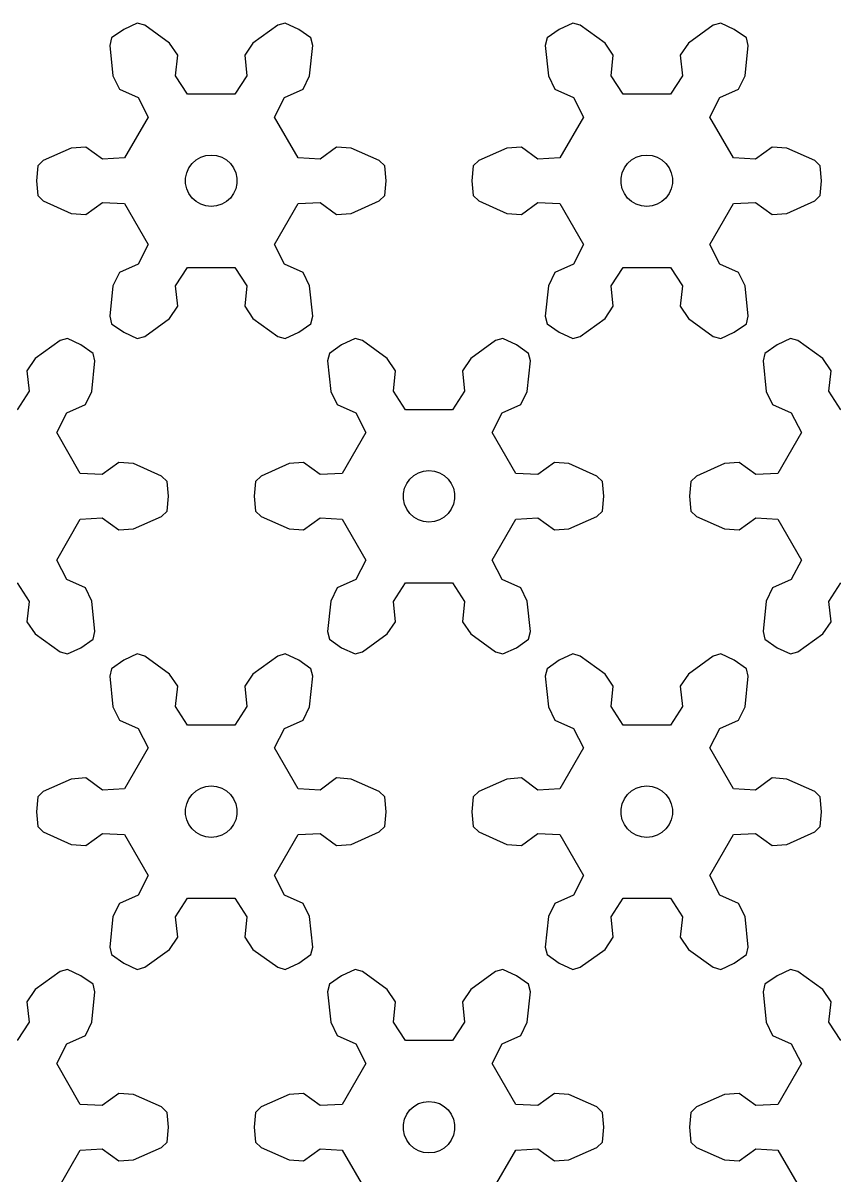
# Model space of a CAD drawing. Extents: x 0 to 198, y 0 to 239.
# Drawn here: x 100.7 to 148, y 171.7 to 238.9 of the extents above; entities that cross this region are included whole.
import ezdxf

# ---------------------------------------------------------------- set-up
doc = ezdxf.new("R2010")
doc.units = 0

msp = doc.modelspace()

# ---------------------------------------------------------------- linework, layer by layer
for p, q in [((106.58, 238.507), (105.871, 238.01)), ((107.366, 238.873), (106.58, 238.507)), ((107.8, 238.749), (107.366, 238.873)), ((109.245, 237.701), (107.8, 238.749)), ((115.547, 238.749), (114.101, 237.701)), ((115.981, 238.873), (115.547, 238.749)), ((116.766, 238.507), (115.981, 238.873)), ((117.476, 238.01), (116.766, 238.507)), ((131.952, 238.507), (131.242, 238.01)), ((132.737, 238.873), (131.952, 238.507)), ((133.171, 238.749), (132.737, 238.873)), ((134.617, 237.701), (133.171, 238.749)), ((140.919, 238.749), (139.473, 237.701)), ((141.353, 238.873), (140.919, 238.749)), ((142.138, 238.507), (141.353, 238.873)), ((142.848, 238.01), (142.138, 238.507)), ((105.871, 238.01), (105.761, 237.572)), ((117.586, 237.572), (117.476, 238.01)), ((131.242, 238.01), (131.133, 237.572)), ((142.957, 237.572), (142.848, 238.01)), ((105.761, 237.572), (105.946, 235.796)), ((109.723, 236.994), (109.245, 237.701)), ((114.101, 237.701), (113.623, 236.994)), ((117.401, 235.796), (117.586, 237.572)), ((131.133, 237.572), (131.318, 235.796)), ((135.095, 236.994), (134.617, 237.701)), ((139.473, 237.701), (138.995, 236.994)), ((142.772, 235.796), (142.957, 237.572)), ((109.599, 235.807), (109.723, 236.994)), ((113.623, 236.994), (113.747, 235.807)), ((134.971, 235.807), (135.095, 236.994)), ((138.995, 236.994), (139.119, 235.807)), ((105.946, 235.796), (106.319, 235.029)), ((110.298, 234.729), (109.599, 235.807)), ((113.747, 235.807), (113.049, 234.729)), ((117.027, 235.029), (117.401, 235.796)), ((131.318, 235.796), (131.691, 235.029)), ((135.669, 234.729), (134.971, 235.807)), ((139.119, 235.807), (138.421, 234.729)), ((142.399, 235.029), (142.772, 235.796)), ((106.319, 235.029), (107.409, 234.543)), ((115.938, 234.543), (117.027, 235.029)), ((131.691, 235.029), (132.781, 234.543)), ((141.309, 234.543), (142.399, 235.029)), ((107.409, 234.543), (107.994, 233.399)), ((113.049, 234.729), (110.298, 234.729)), ((115.353, 233.399), (115.938, 234.543)), ((132.781, 234.543), (133.366, 233.399)), ((138.421, 234.729), (135.669, 234.729)), ((140.725, 233.399), (141.309, 234.543)), ((107.994, 233.399), (106.618, 231.016)), ((116.728, 231.016), (115.353, 233.399)), ((133.366, 233.399), (131.99, 231.016)), ((142.1, 231.016), (140.725, 233.399)), ((103.518, 231.591), (101.887, 230.863)), ((104.369, 231.651), (103.518, 231.591)), ((105.335, 230.951), (104.369, 231.651)), ((106.618, 231.016), (105.335, 230.951)), ((110.792, 230.899), (111.063, 231.056)), ((111.063, 231.056), (111.361, 231.153)), ((111.361, 231.153), (111.673, 231.186)), ((111.673, 231.186), (111.985, 231.153)), ((111.985, 231.153), (112.283, 231.056)), ((112.283, 231.056), (112.555, 230.899)), ((118.011, 230.951), (116.728, 231.016)), ((118.978, 231.651), (118.011, 230.951)), ((119.829, 231.591), (118.978, 231.651)), ((121.459, 230.863), (119.829, 231.591)), ((128.89, 231.591), (127.259, 230.863)), ((129.741, 231.651), (128.89, 231.591)), ((130.707, 230.951), (129.741, 231.651)), ((131.99, 231.016), (130.707, 230.951)), ((136.163, 230.899), (136.435, 231.056)), ((136.435, 231.056), (136.733, 231.153)), ((136.733, 231.153), (137.045, 231.186)), ((137.045, 231.186), (137.357, 231.153)), ((137.357, 231.153), (137.655, 231.056)), ((137.655, 231.056), (137.927, 230.899)), ((143.383, 230.951), (142.1, 231.016)), ((144.35, 231.651), (143.383, 230.951)), ((145.2, 231.591), (144.35, 231.651)), ((146.831, 230.863), (145.2, 231.591)), ((101.563, 230.549), (101.487, 229.686)), ((101.887, 230.863), (101.563, 230.549)), ((110.247, 230.149), (110.374, 230.436)), ((110.374, 230.436), (110.559, 230.69)), ((110.559, 230.69), (110.792, 230.899)), ((112.555, 230.899), (112.788, 230.69)), ((112.788, 230.69), (112.972, 230.436)), ((112.972, 230.436), (113.1, 230.149)), ((121.784, 230.549), (121.459, 230.863)), ((121.859, 229.686), (121.784, 230.549)), ((126.935, 230.549), (126.859, 229.686)), ((127.259, 230.863), (126.935, 230.549)), ((135.618, 230.149), (135.746, 230.436)), ((135.746, 230.436), (135.93, 230.69)), ((135.93, 230.69), (136.163, 230.899)), ((137.927, 230.899), (138.16, 230.69)), ((138.16, 230.69), (138.344, 230.436)), ((138.344, 230.436), (138.472, 230.149)), ((147.155, 230.549), (146.831, 230.863)), ((147.231, 229.686), (147.155, 230.549)), ((101.487, 229.686), (101.563, 228.823)), ((110.181, 229.843), (110.247, 230.149)), ((110.181, 229.529), (110.181, 229.843)), ((113.1, 230.149), (113.165, 229.843)), ((113.165, 229.843), (113.165, 229.529)), ((121.784, 228.823), (121.859, 229.686)), ((126.859, 229.686), (126.935, 228.823)), ((135.553, 229.843), (135.618, 230.149)), ((135.553, 229.529), (135.553, 229.843)), ((138.472, 230.149), (138.537, 229.843)), ((138.537, 229.843), (138.537, 229.529)), ((147.155, 228.823), (147.231, 229.686)), ((110.247, 229.222), (110.181, 229.529)), ((110.374, 228.936), (110.247, 229.222)), ((113.1, 229.222), (112.972, 228.936)), ((113.165, 229.529), (113.1, 229.222)), ((135.618, 229.222), (135.553, 229.529)), ((135.746, 228.936), (135.618, 229.222)), ((138.472, 229.222), (138.344, 228.936)), ((138.537, 229.529), (138.472, 229.222)), ((101.563, 228.823), (101.887, 228.509)), ((101.887, 228.509), (103.518, 227.781)), ((104.369, 227.721), (105.335, 228.421)), ((105.335, 228.421), (106.618, 228.356)), ((106.618, 228.356), (107.994, 225.973)), ((110.559, 228.682), (110.374, 228.936)), ((110.792, 228.472), (110.559, 228.682)), ((111.063, 228.316), (110.792, 228.472)), ((111.361, 228.219), (111.063, 228.316)), ((112.283, 228.316), (111.985, 228.219)), ((112.555, 228.472), (112.283, 228.316)), ((112.788, 228.682), (112.555, 228.472)), ((112.972, 228.936), (112.788, 228.682)), ((115.353, 225.973), (116.728, 228.356)), ((116.728, 228.356), (118.011, 228.421)), ((118.011, 228.421), (118.978, 227.721)), ((119.829, 227.781), (121.459, 228.509)), ((121.459, 228.509), (121.784, 228.823)), ((126.935, 228.823), (127.259, 228.509)), ((127.259, 228.509), (128.89, 227.781)), ((129.741, 227.721), (130.707, 228.421)), ((130.707, 228.421), (131.99, 228.356)), ((131.99, 228.356), (133.366, 225.973)), ((135.93, 228.682), (135.746, 228.936)), ((136.163, 228.472), (135.93, 228.682)), ((136.435, 228.316), (136.163, 228.472)), ((136.733, 228.219), (136.435, 228.316)), ((137.655, 228.316), (137.357, 228.219)), ((137.927, 228.472), (137.655, 228.316)), ((138.16, 228.682), (137.927, 228.472)), ((138.344, 228.936), (138.16, 228.682)), ((140.725, 225.973), (142.1, 228.356)), ((142.1, 228.356), (143.383, 228.421)), ((143.383, 228.421), (144.35, 227.721)), ((145.2, 227.781), (146.831, 228.509)), ((146.831, 228.509), (147.155, 228.823)), ((103.518, 227.781), (104.369, 227.721)), ((111.673, 228.186), (111.361, 228.219)), ((111.985, 228.219), (111.673, 228.186)), ((118.978, 227.721), (119.829, 227.781)), ((128.89, 227.781), (129.741, 227.721)), ((137.045, 228.186), (136.733, 228.219)), ((137.357, 228.219), (137.045, 228.186)), ((144.35, 227.721), (145.2, 227.781)), ((107.994, 225.973), (107.409, 224.829)), ((115.938, 224.829), (115.353, 225.973)), ((133.366, 225.973), (132.781, 224.829)), ((141.309, 224.829), (140.725, 225.973)), ((106.319, 224.343), (105.946, 223.576)), ((107.409, 224.829), (106.319, 224.343)), ((109.599, 223.564), (110.298, 224.643)), ((110.298, 224.643), (113.049, 224.643)), ((113.049, 224.643), (113.747, 223.564)), ((117.027, 224.343), (115.938, 224.829)), ((117.401, 223.576), (117.027, 224.343)), ((131.691, 224.343), (131.318, 223.576)), ((132.781, 224.829), (131.691, 224.343)), ((134.971, 223.564), (135.669, 224.643)), ((135.669, 224.643), (138.421, 224.643)), ((138.421, 224.643), (139.119, 223.564)), ((142.399, 224.343), (141.309, 224.829)), ((142.772, 223.576), (142.399, 224.343)), ((105.946, 223.576), (105.761, 221.799)), ((109.723, 222.377), (109.599, 223.564)), ((113.747, 223.564), (113.623, 222.377)), ((117.586, 221.799), (117.401, 223.576)), ((131.318, 223.576), (131.133, 221.799)), ((135.095, 222.377), (134.971, 223.564)), ((139.119, 223.564), (138.995, 222.377)), ((142.957, 221.799), (142.772, 223.576)), ((109.245, 221.671), (109.723, 222.377)), ((113.623, 222.377), (114.101, 221.671)), ((134.617, 221.671), (135.095, 222.377)), ((138.995, 222.377), (139.473, 221.671)), ((105.761, 221.799), (105.871, 221.362)), ((107.8, 220.622), (109.245, 221.671)), ((114.101, 221.671), (115.547, 220.622)), ((117.476, 221.362), (117.586, 221.799)), ((131.133, 221.799), (131.242, 221.362)), ((133.171, 220.622), (134.617, 221.671)), ((139.473, 221.671), (140.919, 220.622)), ((142.848, 221.362), (142.957, 221.799)), ((105.871, 221.362), (106.58, 220.865)), ((116.766, 220.865), (117.476, 221.362)), ((131.242, 221.362), (131.952, 220.865)), ((142.138, 220.865), (142.848, 221.362)), ((102.861, 220.374), (101.415, 219.326)), ((103.295, 220.498), (102.861, 220.374)), ((104.08, 220.132), (103.295, 220.498)), ((106.58, 220.865), (107.366, 220.498)), ((107.366, 220.498), (107.8, 220.622)), ((115.547, 220.622), (115.981, 220.498)), ((115.981, 220.498), (116.766, 220.865)), ((120.051, 220.498), (119.266, 220.132)), ((120.485, 220.374), (120.051, 220.498)), ((121.931, 219.326), (120.485, 220.374)), ((128.233, 220.374), (126.787, 219.326)), ((128.667, 220.498), (128.233, 220.374)), ((129.452, 220.132), (128.667, 220.498)), ((131.952, 220.865), (132.737, 220.498)), ((132.737, 220.498), (133.171, 220.622)), ((140.919, 220.622), (141.353, 220.498)), ((141.353, 220.498), (142.138, 220.865)), ((145.423, 220.498), (144.638, 220.132)), ((145.857, 220.374), (145.423, 220.498)), ((147.303, 219.326), (145.857, 220.374)), ((104.79, 219.635), (104.08, 220.132)), ((104.9, 219.197), (104.79, 219.635)), ((118.556, 219.635), (118.447, 219.197)), ((119.266, 220.132), (118.556, 219.635)), ((130.162, 219.635), (129.452, 220.132)), ((130.271, 219.197), (130.162, 219.635)), ((143.928, 219.635), (143.819, 219.197)), ((144.638, 220.132), (143.928, 219.635)), ((101.415, 219.326), (100.938, 218.62)), ((104.715, 217.421), (104.9, 219.197)), ((118.447, 219.197), (118.632, 217.421)), ((122.409, 218.62), (121.931, 219.326)), ((126.787, 219.326), (126.309, 218.62)), ((130.087, 217.421), (130.271, 219.197)), ((143.819, 219.197), (144.004, 217.421)), ((147.781, 218.62), (147.303, 219.326)), ((100.938, 218.62), (101.061, 217.432)), ((122.285, 217.432), (122.409, 218.62)), ((126.309, 218.62), (126.433, 217.432)), ((147.657, 217.432), (147.781, 218.62)), ((101.061, 217.432), (100.363, 216.354)), ((104.342, 216.654), (104.715, 217.421)), ((118.632, 217.421), (119.005, 216.654)), ((122.983, 216.354), (122.285, 217.432)), ((126.433, 217.432), (125.735, 216.354)), ((129.713, 216.654), (130.087, 217.421)), ((144.004, 217.421), (144.377, 216.654)), ((148.355, 216.354), (147.657, 217.432)), ((103.252, 216.168), (104.342, 216.654)), ((119.005, 216.654), (120.095, 216.168)), ((125.735, 216.354), (122.983, 216.354)), ((128.624, 216.168), (129.713, 216.654)), ((144.377, 216.654), (145.467, 216.168)), ((102.667, 215.024), (103.252, 216.168)), ((120.095, 216.168), (120.68, 215.024)), ((128.039, 215.024), (128.624, 216.168)), ((145.467, 216.168), (146.052, 215.024)), ((104.043, 212.641), (102.667, 215.024)), ((120.68, 215.024), (119.304, 212.641)), ((129.414, 212.641), (128.039, 215.024)), ((146.052, 215.024), (144.676, 212.641)), ((106.292, 213.276), (105.326, 212.576)), ((107.143, 213.216), (106.292, 213.276)), ((108.773, 212.488), (107.143, 213.216)), ((116.204, 213.216), (114.573, 212.488)), ((117.055, 213.276), (116.204, 213.216)), ((118.021, 212.576), (117.055, 213.276)), ((131.664, 213.276), (130.697, 212.576)), ((132.514, 213.216), (131.664, 213.276)), ((134.145, 212.488), (132.514, 213.216)), ((141.576, 213.216), (139.945, 212.488)), ((142.427, 213.276), (141.576, 213.216)), ((143.393, 212.576), (142.427, 213.276)), ((105.326, 212.576), (104.043, 212.641)), ((109.098, 212.174), (108.773, 212.488)), ((114.573, 212.488), (114.249, 212.174)), ((119.304, 212.641), (118.021, 212.576)), ((123.06, 212.061), (123.244, 212.315)), ((123.244, 212.315), (123.477, 212.525)), ((123.477, 212.525), (123.749, 212.681)), ((123.749, 212.681), (124.047, 212.778)), ((124.047, 212.778), (124.359, 212.811)), ((124.359, 212.811), (124.671, 212.778)), ((124.671, 212.778), (124.969, 212.681)), ((124.969, 212.681), (125.241, 212.525)), ((125.241, 212.525), (125.474, 212.315)), ((125.474, 212.315), (125.658, 212.061)), ((130.697, 212.576), (129.414, 212.641)), ((134.47, 212.174), (134.145, 212.488)), ((139.945, 212.488), (139.621, 212.174)), ((144.676, 212.641), (143.393, 212.576)), ((109.173, 211.311), (109.098, 212.174)), ((114.249, 212.174), (114.173, 211.311)), ((122.867, 211.468), (122.933, 211.775)), ((122.933, 211.775), (123.06, 212.061)), ((125.658, 212.061), (125.786, 211.775)), ((125.786, 211.775), (125.851, 211.468)), ((134.545, 211.311), (134.47, 212.174)), ((139.621, 212.174), (139.545, 211.311)), ((109.098, 210.448), (109.173, 211.311)), ((114.173, 211.311), (114.249, 210.448)), ((122.867, 211.154), (122.867, 211.468)), ((122.933, 210.847), (122.867, 211.154)), ((125.851, 211.154), (125.786, 210.847)), ((125.851, 211.468), (125.851, 211.154)), ((134.47, 210.448), (134.545, 211.311)), ((139.545, 211.311), (139.621, 210.448)), ((108.773, 210.134), (109.098, 210.448)), ((114.249, 210.448), (114.573, 210.134)), ((123.06, 210.561), (122.933, 210.847)), ((123.244, 210.307), (123.06, 210.561)), ((123.477, 210.097), (123.244, 210.307)), ((125.474, 210.307), (125.241, 210.097)), ((125.658, 210.561), (125.474, 210.307)), ((125.786, 210.847), (125.658, 210.561)), ((134.145, 210.134), (134.47, 210.448)), ((139.621, 210.448), (139.945, 210.134)), ((102.667, 207.598), (104.043, 209.981)), ((104.043, 209.981), (105.326, 210.046)), ((105.326, 210.046), (106.292, 209.346)), ((107.143, 209.406), (108.773, 210.134)), ((114.573, 210.134), (116.204, 209.406)), ((117.055, 209.346), (118.021, 210.046)), ((118.021, 210.046), (119.304, 209.981)), ((119.304, 209.981), (120.68, 207.598)), ((123.749, 209.941), (123.477, 210.097)), ((124.047, 209.844), (123.749, 209.941)), ((124.359, 209.811), (124.047, 209.844)), ((124.671, 209.844), (124.359, 209.811)), ((124.969, 209.941), (124.671, 209.844)), ((125.241, 210.097), (124.969, 209.941)), ((128.039, 207.598), (129.414, 209.981)), ((129.414, 209.981), (130.697, 210.046)), ((130.697, 210.046), (131.664, 209.346)), ((132.514, 209.406), (134.145, 210.134)), ((139.945, 210.134), (141.576, 209.406)), ((142.427, 209.346), (143.393, 210.046)), ((143.393, 210.046), (144.676, 209.981)), ((144.676, 209.981), (146.052, 207.598)), ((106.292, 209.346), (107.143, 209.406)), ((116.204, 209.406), (117.055, 209.346)), ((131.664, 209.346), (132.514, 209.406)), ((141.576, 209.406), (142.427, 209.346)), ((103.252, 206.454), (102.667, 207.598)), ((120.68, 207.598), (120.095, 206.454)), ((128.624, 206.454), (128.039, 207.598)), ((146.052, 207.598), (145.467, 206.454)), ((100.363, 206.268), (101.061, 205.19)), ((104.342, 205.968), (103.252, 206.454)), ((120.095, 206.454), (119.005, 205.968)), ((122.285, 205.19), (122.983, 206.268)), ((122.983, 206.268), (125.735, 206.268)), ((125.735, 206.268), (126.433, 205.19)), ((129.713, 205.968), (128.624, 206.454)), ((145.467, 206.454), (144.377, 205.968)), ((147.657, 205.19), (148.355, 206.268)), ((104.715, 205.201), (104.342, 205.968)), ((119.005, 205.968), (118.632, 205.201)), ((130.087, 205.201), (129.713, 205.968)), ((144.377, 205.968), (144.004, 205.201)), ((101.061, 205.19), (100.938, 204.002)), ((104.9, 203.425), (104.715, 205.201)), ((118.632, 205.201), (118.447, 203.425)), ((122.409, 204.002), (122.285, 205.19)), ((126.433, 205.19), (126.309, 204.002)), ((130.271, 203.425), (130.087, 205.201)), ((144.004, 205.201), (143.819, 203.425)), ((147.781, 204.002), (147.657, 205.19)), ((100.938, 204.002), (101.415, 203.296)), ((121.931, 203.296), (122.409, 204.002)), ((126.309, 204.002), (126.787, 203.296)), ((147.303, 203.296), (147.781, 204.002)), ((101.415, 203.296), (102.861, 202.248)), ((104.08, 202.49), (104.79, 202.987)), ((104.79, 202.987), (104.9, 203.425)), ((118.447, 203.425), (118.556, 202.987)), ((118.556, 202.987), (119.266, 202.49)), ((120.485, 202.248), (121.931, 203.296)), ((126.787, 203.296), (128.233, 202.248)), ((129.452, 202.49), (130.162, 202.987)), ((130.162, 202.987), (130.271, 203.425)), ((143.819, 203.425), (143.928, 202.987)), ((143.928, 202.987), (144.638, 202.49)), ((145.857, 202.248), (147.303, 203.296)), ((102.861, 202.248), (103.295, 202.124)), ((103.295, 202.124), (104.08, 202.49)), ((119.266, 202.49), (120.051, 202.124)), ((120.051, 202.124), (120.485, 202.248)), ((128.233, 202.248), (128.667, 202.124)), ((128.667, 202.124), (129.452, 202.49)), ((144.638, 202.49), (145.423, 202.124)), ((145.423, 202.124), (145.857, 202.248)), ((106.58, 201.757), (105.871, 201.26)), ((107.366, 202.124), (106.58, 201.757)), ((107.8, 202), (107.366, 202.124)), ((109.245, 200.951), (107.8, 202)), ((115.547, 202), (114.101, 200.951)), ((115.981, 202.124), (115.547, 202)), ((116.766, 201.757), (115.981, 202.124)), ((117.476, 201.26), (116.766, 201.757)), ((131.952, 201.757), (131.242, 201.26)), ((132.737, 202.124), (131.952, 201.757)), ((133.171, 202), (132.737, 202.124)), ((134.617, 200.951), (133.171, 202)), ((140.919, 202), (139.473, 200.951)), ((141.353, 202.124), (140.919, 202)), ((142.138, 201.757), (141.353, 202.124)), ((142.848, 201.26), (142.138, 201.757)), ((105.871, 201.26), (105.761, 200.823)), ((105.761, 200.823), (105.946, 199.046)), ((109.723, 200.245), (109.245, 200.951)), ((114.101, 200.951), (113.623, 200.245)), ((117.401, 199.046), (117.586, 200.823)), ((117.586, 200.823), (117.476, 201.26)), ((131.242, 201.26), (131.133, 200.823)), ((131.133, 200.823), (131.318, 199.046)), ((135.095, 200.245), (134.617, 200.951)), ((139.473, 200.951), (138.995, 200.245)), ((142.772, 199.046), (142.957, 200.823)), ((142.957, 200.823), (142.848, 201.26)), ((109.599, 199.058), (109.723, 200.245)), ((113.623, 200.245), (113.747, 199.058)), ((134.971, 199.058), (135.095, 200.245)), ((138.995, 200.245), (139.119, 199.058)), ((105.946, 199.046), (106.319, 198.279)), ((110.298, 197.979), (109.599, 199.058)), ((113.747, 199.058), (113.049, 197.979)), ((117.027, 198.279), (117.401, 199.046)), ((131.318, 199.046), (131.691, 198.279)), ((135.669, 197.979), (134.971, 199.058)), ((139.119, 199.058), (138.421, 197.979)), ((142.399, 198.279), (142.772, 199.046)), ((106.319, 198.279), (107.409, 197.793)), ((115.938, 197.793), (117.027, 198.279)), ((131.691, 198.279), (132.781, 197.793)), ((141.309, 197.793), (142.399, 198.279)), ((107.409, 197.793), (107.994, 196.649)), ((113.049, 197.979), (110.298, 197.979)), ((115.353, 196.649), (115.938, 197.793)), ((132.781, 197.793), (133.366, 196.649)), ((138.421, 197.979), (135.669, 197.979)), ((140.725, 196.649), (141.309, 197.793)), ((107.994, 196.649), (106.618, 194.266)), ((116.728, 194.266), (115.353, 196.649)), ((133.366, 196.649), (131.99, 194.266)), ((142.1, 194.266), (140.725, 196.649)), ((103.518, 194.841), (101.887, 194.113)), ((104.369, 194.901), (103.518, 194.841)), ((105.335, 194.201), (104.369, 194.901)), ((118.978, 194.901), (118.011, 194.201)), ((119.829, 194.841), (118.978, 194.901)), ((121.459, 194.113), (119.829, 194.841)), ((128.89, 194.841), (127.259, 194.113)), ((129.741, 194.901), (128.89, 194.841)), ((130.707, 194.201), (129.741, 194.901)), ((144.35, 194.901), (143.383, 194.201)), ((145.2, 194.841), (144.35, 194.901)), ((146.831, 194.113), (145.2, 194.841)), ((101.887, 194.113), (101.563, 193.799)), ((106.618, 194.266), (105.335, 194.201)), ((110.559, 193.94), (110.792, 194.15)), ((110.792, 194.15), (111.063, 194.306)), ((111.063, 194.306), (111.361, 194.403)), ((111.361, 194.403), (111.673, 194.436)), ((111.673, 194.436), (111.985, 194.403)), ((111.985, 194.403), (112.283, 194.306)), ((112.283, 194.306), (112.555, 194.15)), ((112.555, 194.15), (112.788, 193.94)), ((118.011, 194.201), (116.728, 194.266)), ((121.784, 193.799), (121.459, 194.113)), ((127.259, 194.113), (126.935, 193.799)), ((131.99, 194.266), (130.707, 194.201)), ((135.93, 193.94), (136.163, 194.15)), ((136.163, 194.15), (136.435, 194.306)), ((136.435, 194.306), (136.733, 194.403)), ((136.733, 194.403), (137.045, 194.436)), ((137.045, 194.436), (137.357, 194.403)), ((137.357, 194.403), (137.655, 194.306)), ((137.655, 194.306), (137.927, 194.15)), ((137.927, 194.15), (138.16, 193.94)), ((143.383, 194.201), (142.1, 194.266)), ((147.155, 193.799), (146.831, 194.113)), ((101.563, 193.799), (101.487, 192.936)), ((110.181, 193.093), (110.247, 193.4)), ((110.247, 193.4), (110.374, 193.686)), ((110.374, 193.686), (110.559, 193.94)), ((112.788, 193.94), (112.972, 193.686)), ((112.972, 193.686), (113.1, 193.4)), ((113.1, 193.4), (113.165, 193.093)), ((121.859, 192.936), (121.784, 193.799)), ((126.935, 193.799), (126.859, 192.936)), ((135.553, 193.093), (135.618, 193.4)), ((135.618, 193.4), (135.746, 193.686)), ((135.746, 193.686), (135.93, 193.94)), ((138.16, 193.94), (138.344, 193.686)), ((138.344, 193.686), (138.472, 193.4)), ((138.472, 193.4), (138.537, 193.093)), ((147.231, 192.936), (147.155, 193.799)), ((101.487, 192.936), (101.563, 192.073)), ((110.181, 192.779), (110.181, 193.093)), ((110.247, 192.473), (110.181, 192.779)), ((113.165, 192.779), (113.1, 192.473)), ((113.165, 193.093), (113.165, 192.779)), ((121.784, 192.073), (121.859, 192.936)), ((126.859, 192.936), (126.935, 192.073)), ((135.553, 192.779), (135.553, 193.093)), ((135.618, 192.473), (135.553, 192.779)), ((138.537, 192.779), (138.472, 192.473)), ((138.537, 193.093), (138.537, 192.779)), ((147.155, 192.073), (147.231, 192.936)), ((101.563, 192.073), (101.887, 191.759)), ((110.374, 192.186), (110.247, 192.473)), ((110.559, 191.932), (110.374, 192.186)), ((112.972, 192.186), (112.788, 191.932)), ((113.1, 192.473), (112.972, 192.186)), ((121.459, 191.759), (121.784, 192.073)), ((126.935, 192.073), (127.259, 191.759)), ((135.746, 192.186), (135.618, 192.473)), ((135.93, 191.932), (135.746, 192.186)), ((138.344, 192.186), (138.16, 191.932)), ((138.472, 192.473), (138.344, 192.186)), ((146.831, 191.759), (147.155, 192.073)), ((101.887, 191.759), (103.518, 191.031)), ((104.369, 190.971), (105.335, 191.671)), ((105.335, 191.671), (106.618, 191.606)), ((106.618, 191.606), (107.994, 189.223)), ((110.792, 191.723), (110.559, 191.932)), ((111.063, 191.566), (110.792, 191.723)), ((111.361, 191.469), (111.063, 191.566)), ((111.673, 191.436), (111.361, 191.469)), ((111.985, 191.469), (111.673, 191.436)), ((112.283, 191.566), (111.985, 191.469)), ((112.555, 191.723), (112.283, 191.566)), ((112.788, 191.932), (112.555, 191.723)), ((115.353, 189.223), (116.728, 191.606)), ((116.728, 191.606), (118.011, 191.671)), ((118.011, 191.671), (118.978, 190.971)), ((119.829, 191.031), (121.459, 191.759)), ((127.259, 191.759), (128.89, 191.031)), ((129.741, 190.971), (130.707, 191.671)), ((130.707, 191.671), (131.99, 191.606)), ((131.99, 191.606), (133.366, 189.223)), ((136.163, 191.723), (135.93, 191.932)), ((136.435, 191.566), (136.163, 191.723)), ((136.733, 191.469), (136.435, 191.566)), ((137.045, 191.436), (136.733, 191.469)), ((137.357, 191.469), (137.045, 191.436)), ((137.655, 191.566), (137.357, 191.469)), ((137.927, 191.723), (137.655, 191.566)), ((138.16, 191.932), (137.927, 191.723)), ((140.725, 189.223), (142.1, 191.606)), ((142.1, 191.606), (143.383, 191.671)), ((143.383, 191.671), (144.35, 190.971)), ((145.2, 191.031), (146.831, 191.759)), ((103.518, 191.031), (104.369, 190.971)), ((118.978, 190.971), (119.829, 191.031)), ((128.89, 191.031), (129.741, 190.971)), ((144.35, 190.971), (145.2, 191.031)), ((107.994, 189.223), (107.409, 188.079)), ((115.938, 188.079), (115.353, 189.223)), ((133.366, 189.223), (132.781, 188.079)), ((141.309, 188.079), (140.725, 189.223)), ((107.409, 188.079), (106.319, 187.593)), ((117.027, 187.593), (115.938, 188.079)), ((132.781, 188.079), (131.691, 187.593)), ((142.399, 187.593), (141.309, 188.079)), ((106.319, 187.593), (105.946, 186.826)), ((109.599, 186.815), (110.298, 187.893)), ((110.298, 187.893), (113.049, 187.893)), ((113.049, 187.893), (113.747, 186.815)), ((117.401, 186.826), (117.027, 187.593)), ((131.691, 187.593), (131.318, 186.826)), ((134.971, 186.815), (135.669, 187.893)), ((135.669, 187.893), (138.421, 187.893)), ((138.421, 187.893), (139.119, 186.815)), ((142.772, 186.826), (142.399, 187.593)), ((105.946, 186.826), (105.761, 185.05)), ((109.723, 185.628), (109.599, 186.815)), ((113.747, 186.815), (113.623, 185.628)), ((117.586, 185.05), (117.401, 186.826)), ((131.318, 186.826), (131.133, 185.05)), ((135.095, 185.628), (134.971, 186.815)), ((139.119, 186.815), (138.995, 185.628)), ((142.957, 185.05), (142.772, 186.826)), ((109.245, 184.921), (109.723, 185.628)), ((113.623, 185.628), (114.101, 184.921)), ((134.617, 184.921), (135.095, 185.628)), ((138.995, 185.628), (139.473, 184.921)), ((105.761, 185.05), (105.871, 184.612)), ((107.8, 183.873), (109.245, 184.921)), ((114.101, 184.921), (115.547, 183.873)), ((117.476, 184.612), (117.586, 185.05)), ((131.133, 185.05), (131.242, 184.612)), ((133.171, 183.873), (134.617, 184.921)), ((139.473, 184.921), (140.919, 183.873)), ((142.848, 184.612), (142.957, 185.05)), ((105.871, 184.612), (106.58, 184.115)), ((106.58, 184.115), (107.366, 183.749)), ((115.981, 183.749), (116.766, 184.115)), ((116.766, 184.115), (117.476, 184.612)), ((131.242, 184.612), (131.952, 184.115)), ((131.952, 184.115), (132.737, 183.749)), ((141.353, 183.749), (142.138, 184.115)), ((142.138, 184.115), (142.848, 184.612)), ((102.861, 183.625), (101.415, 182.576)), ((103.295, 183.749), (102.861, 183.625)), ((104.08, 183.383), (103.295, 183.749)), ((104.79, 182.886), (104.08, 183.383)), ((107.366, 183.749), (107.8, 183.873)), ((115.547, 183.873), (115.981, 183.749)), ((119.266, 183.383), (118.556, 182.886)), ((120.051, 183.749), (119.266, 183.383)), ((120.485, 183.625), (120.051, 183.749)), ((121.931, 182.576), (120.485, 183.625)), ((128.233, 183.625), (126.787, 182.576)), ((128.667, 183.749), (128.233, 183.625)), ((129.452, 183.383), (128.667, 183.749)), ((130.162, 182.886), (129.452, 183.383)), ((132.737, 183.749), (133.171, 183.873)), ((140.919, 183.873), (141.353, 183.749)), ((144.638, 183.383), (143.928, 182.886)), ((145.423, 183.749), (144.638, 183.383)), ((145.857, 183.625), (145.423, 183.749)), ((147.303, 182.576), (145.857, 183.625)), ((104.9, 182.448), (104.79, 182.886)), ((118.556, 182.886), (118.447, 182.448)), ((130.271, 182.448), (130.162, 182.886)), ((143.928, 182.886), (143.819, 182.448)), ((101.415, 182.576), (100.938, 181.87)), ((104.715, 180.672), (104.9, 182.448)), ((118.447, 182.448), (118.632, 180.672)), ((122.409, 181.87), (121.931, 182.576)), ((126.787, 182.576), (126.309, 181.87)), ((130.087, 180.672), (130.271, 182.448)), ((143.819, 182.448), (144.004, 180.672)), ((147.781, 181.87), (147.303, 182.576)), ((100.938, 181.87), (101.061, 180.683)), ((122.285, 180.683), (122.409, 181.87)), ((126.309, 181.87), (126.433, 180.683)), ((147.657, 180.683), (147.781, 181.87)), ((101.061, 180.683), (100.363, 179.604)), ((104.342, 179.904), (104.715, 180.672)), ((118.632, 180.672), (119.005, 179.904)), ((122.983, 179.604), (122.285, 180.683)), ((126.433, 180.683), (125.735, 179.604)), ((129.713, 179.904), (130.087, 180.672)), ((144.004, 180.672), (144.377, 179.904)), ((148.355, 179.604), (147.657, 180.683)), ((102.667, 178.274), (103.252, 179.418)), ((103.252, 179.418), (104.342, 179.904)), ((119.005, 179.904), (120.095, 179.418)), ((120.095, 179.418), (120.68, 178.274)), ((125.735, 179.604), (122.983, 179.604)), ((128.039, 178.274), (128.624, 179.418)), ((128.624, 179.418), (129.713, 179.904)), ((144.377, 179.904), (145.467, 179.418)), ((145.467, 179.418), (146.052, 178.274)), ((104.043, 175.891), (102.667, 178.274)), ((120.68, 178.274), (119.304, 175.891)), ((129.414, 175.891), (128.039, 178.274)), ((146.052, 178.274), (144.676, 175.891)), ((106.292, 176.527), (105.326, 175.826)), ((107.143, 176.466), (106.292, 176.527)), ((108.773, 175.738), (107.143, 176.466)), ((116.204, 176.466), (114.573, 175.738)), ((117.055, 176.527), (116.204, 176.466)), ((118.021, 175.826), (117.055, 176.527)), ((123.749, 175.932), (124.047, 176.028)), ((124.047, 176.028), (124.359, 176.061)), ((124.359, 176.061), (124.671, 176.028)), ((124.671, 176.028), (124.969, 175.932)), ((131.664, 176.527), (130.697, 175.826)), ((132.514, 176.466), (131.664, 176.527)), ((134.145, 175.738), (132.514, 176.466)), ((141.576, 176.466), (139.945, 175.738)), ((142.427, 176.527), (141.576, 176.466)), ((143.393, 175.826), (142.427, 176.527)), ((105.326, 175.826), (104.043, 175.891)), ((109.098, 175.424), (108.773, 175.738)), ((109.173, 174.561), (109.098, 175.424)), ((114.249, 175.424), (114.173, 174.561)), ((114.573, 175.738), (114.249, 175.424)), ((119.304, 175.891), (118.021, 175.826)), ((122.933, 175.025), (123.06, 175.311)), ((123.06, 175.311), (123.244, 175.565)), ((123.244, 175.565), (123.477, 175.775)), ((123.477, 175.775), (123.749, 175.932)), ((124.969, 175.932), (125.241, 175.775)), ((125.241, 175.775), (125.474, 175.565)), ((125.474, 175.565), (125.658, 175.311)), ((125.658, 175.311), (125.786, 175.025)), ((130.697, 175.826), (129.414, 175.891)), ((134.47, 175.424), (134.145, 175.738)), ((134.545, 174.561), (134.47, 175.424)), ((139.621, 175.424), (139.545, 174.561)), ((139.945, 175.738), (139.621, 175.424)), ((144.676, 175.891), (143.393, 175.826)), ((122.867, 174.718), (122.933, 175.025)), ((122.867, 174.404), (122.867, 174.718)), ((125.786, 175.025), (125.851, 174.718)), ((125.851, 174.718), (125.851, 174.404)), ((109.098, 173.698), (109.173, 174.561)), ((114.173, 174.561), (114.249, 173.698)), ((122.933, 174.098), (122.867, 174.404)), ((123.06, 173.811), (122.933, 174.098)), ((125.786, 174.098), (125.658, 173.811)), ((125.851, 174.404), (125.786, 174.098)), ((134.47, 173.698), (134.545, 174.561)), ((139.545, 174.561), (139.621, 173.698)), ((104.043, 173.231), (105.326, 173.297)), ((105.326, 173.297), (106.292, 172.596)), ((107.143, 172.656), (108.773, 173.384)), ((108.773, 173.384), (109.098, 173.698)), ((114.249, 173.698), (114.573, 173.384)), ((114.573, 173.384), (116.204, 172.656)), ((117.055, 172.596), (118.021, 173.297)), ((118.021, 173.297), (119.304, 173.231)), ((123.244, 173.558), (123.06, 173.811)), ((123.477, 173.348), (123.244, 173.558)), ((123.749, 173.191), (123.477, 173.348)), ((125.241, 173.348), (124.969, 173.191)), ((125.474, 173.558), (125.241, 173.348)), ((125.658, 173.811), (125.474, 173.558)), ((129.414, 173.231), (130.697, 173.297)), ((130.697, 173.297), (131.664, 172.596)), ((132.514, 172.656), (134.145, 173.384)), ((134.145, 173.384), (134.47, 173.698)), ((139.621, 173.698), (139.945, 173.384)), ((139.945, 173.384), (141.576, 172.656)), ((142.427, 172.596), (143.393, 173.297)), ((143.393, 173.297), (144.676, 173.231)), ((102.667, 170.848), (104.043, 173.231)), ((106.292, 172.596), (107.143, 172.656)), ((116.204, 172.656), (117.055, 172.596)), ((119.304, 173.231), (120.68, 170.848)), ((124.047, 173.094), (123.749, 173.191)), ((124.359, 173.061), (124.047, 173.094)), ((124.671, 173.094), (124.359, 173.061)), ((124.969, 173.191), (124.671, 173.094)), ((128.039, 170.848), (129.414, 173.231)), ((131.664, 172.596), (132.514, 172.656)), ((141.576, 172.656), (142.427, 172.596)), ((144.676, 173.231), (146.052, 170.848))]:
    msp.add_line(p, q)

doc.saveas('drawing.dxf')
